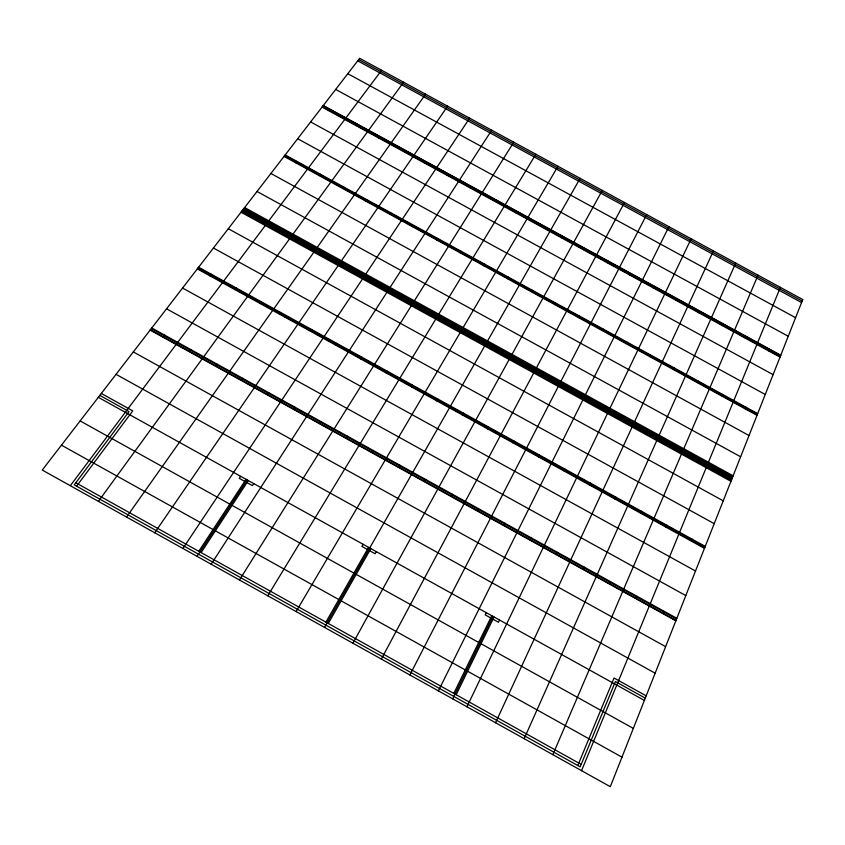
<?xml version="1.0" encoding="UTF-8"?>
<svg xmlns="http://www.w3.org/2000/svg" width="845" height="845" viewBox="0 0 845 845"><rect width="100%" height="100%" fill="white"/><g stroke="black" fill="none" stroke-linecap="round" stroke-linejoin="round"><path stroke-width="1.27" d="M662.691 613.09L663.547 610.977M691.643 541.296L692.435 539.332M745.058 408.8L745.744 407.1M768.443 350.791L769.087 349.196M581.561 770.682L780.389 287.363M577.79 765.538L614.04 678.007L646.193 695.847M636.137 598.408L637.014 596.306M666.029 527.185L666.842 525.231M721.186 395.735L721.894 394.045M745.343 338.18L746.008 336.595M552.852 754.68L758.049 275.206M609.615 583.737L610.523 581.656M640.447 513.084L641.292 511.151M697.347 382.679L698.076 381M722.264 325.578L722.95 324.005M524.185 738.699L735.741 263.048M583.124 569.086L584.053 567.027M614.885 499.004L615.762 497.082M673.528 369.635L674.278 367.966M699.206 312.988L699.913 311.425M495.55 722.739L713.444 250.912M556.654 554.457L557.615 552.408M589.366 484.935L590.254 483.034M649.731 356.611L650.513 354.953M676.169 300.408L676.898 298.866M466.947 706.8L691.168 238.786M499.532 620.029L498.465 622.237L492.973 619.184M453.797 693.407L491.758 615.72M452.666 698.836L492.899 616.354M530.227 539.839L531.22 537.811M563.869 470.887L564.787 468.996M625.965 343.588L626.758 341.95M653.153 287.849L653.903 286.318M456.173 694.738L494.05 616.987M486.266 612.667L485.188 614.864L490.681 617.917M438.386 690.872L668.923 226.671M503.821 525.241L504.845 523.224M538.392 456.849L539.342 454.98M602.221 330.596L603.034 328.969M630.169 275.29L630.94 273.769M409.867 674.975L646.689 214.567M477.457 510.665L478.502 508.658M512.957 442.833L513.929 440.974M578.498 317.604L579.343 315.988M607.206 262.753L607.988 261.242M381.37 659.089L624.487 202.483M451.114 496.099L452.191 494.114M487.544 428.827L488.537 426.989M554.806 304.633L555.661 303.028M584.265 250.226L585.067 248.736M352.914 643.235L602.295 190.4M424.803 481.544L425.901 479.58M462.162 414.842L463.187 413.015M531.125 291.673L532.012 290.088M561.344 237.72L562.168 236.23M376.31 551.627L375.106 553.76L369.645 550.718M324.501 627.391L580.135 178.337M328.293 623.462L370.849 548.595M325.927 622.152L368.578 547.338M363.118 544.307L361.903 546.419L367.364 549.451M398.523 467.01L399.653 465.067M436.802 400.868L437.847 399.051M507.486 278.723L508.394 277.149M538.445 225.214L539.3 223.745M296.109 611.569L557.996 166.275M372.275 452.497L373.427 450.565M411.473 386.904L412.55 385.109M483.858 265.784L484.787 264.231M515.577 212.729L516.443 211.271M267.77 595.767L535.867 154.234M346.059 438.006L347.242 436.083M386.176 372.972L387.274 371.187M460.261 252.866L461.212 251.324M492.719 200.254L493.617 198.807M239.452 579.987L513.771 142.203M319.875 423.525L321.079 421.623M360.899 359.041L362.03 357.277M436.685 239.959L437.668 238.427M469.894 187.791L470.802 186.354M211.176 564.228L491.695 130.183M253.753 483.593L252.423 485.643L246.983 482.622M198.765 551.289L246.053 479.326M197.054 556.348L247.184 479.949M293.711 409.054L294.947 407.174M335.666 345.13L336.806 343.376M413.142 227.062L414.134 225.552M447.089 175.337L448.019 173.912M201.121 552.598L248.314 480.583M240.624 476.305L239.283 478.344L244.712 481.365M182.932 548.479L469.64 118.173M267.58 394.604L268.847 392.745M310.442 331.24L311.625 329.497M389.619 214.186L390.633 212.686M424.306 162.895L425.257 161.49M154.73 532.762L447.596 106.174M241.49 380.176L242.779 378.328M285.261 317.361L286.455 315.639M366.117 201.321L367.152 199.832M401.544 150.473L402.526 149.069M126.56 517.055L425.584 94.186M215.422 365.758L216.732 363.931M260.102 303.492L261.327 301.792M342.637 188.467L343.704 186.988M378.813 138.062L379.806 136.668M98.421 501.37L403.593 82.218M189.386 351.362L190.727 349.545M234.973 289.645L236.22 287.955M319.188 175.623L320.276 174.154M356.094 125.651L357.108 124.278M76.578 486.192L132.739 410.892L101.316 393.443M70.315 485.706L381.623 70.251M163.37 336.986L164.743 335.18M209.866 275.808L211.134 274.139M295.761 162.8L296.87 161.342M333.405 113.272L334.44 111.91M358.692 59.572L802.159 301.031M357.71 60.84L801.567 302.542M347.802 73.695L795.578 317.699M335.676 89.422L788.237 336.257M323.286 105.498L780.748 355.238M323.117 105.72L780.643 355.502M322.42 106.628L780.22 356.569M322.072 107.083L780.009 357.108M310.622 121.923L773.08 374.631M297.672 138.728L765.243 394.478M285.166 154.941L757.68 413.627M284.797 155.427L757.458 414.198M284.427 155.902L757.226 414.768M284.057 156.388L757.004 415.339M270.875 173.478L749.029 435.534M257.017 191.466L740.632 456.786M244.617 207.553L733.122 475.798M244.025 208.324L732.752 476.717M243.423 209.095L732.393 477.626M242.821 209.877L732.034 478.545M242.23 210.648L731.675 479.464M241.628 211.43L731.305 480.382M241.026 212.211L730.946 481.301M228.298 228.72L723.236 500.832M213.426 248.018L714.215 523.657M198.607 267.231L705.237 546.388M198.184 267.791L704.973 547.042M197.751 268.34L704.719 547.697M197.329 268.9L704.455 548.352M182.562 288.039L695.509 571.009M166.56 308.805L685.791 595.588M151.762 328.008L676.813 618.318M151.297 328.599L676.539 619.026M150.378 329.793L675.979 620.441M150.146 330.099L675.842 620.79M133.32 351.932L665.628 646.657M116.05 374.335L655.139 673.19M99.826 395.386L129.031 411.599L74.244 484.893L580.188 766.869L615.403 681.545L645.284 698.139M98.326 397.319L644.376 700.431M80.138 420.926L633.327 728.411M61.442 445.157L621.973 757.162M75.828 482.77L581.202 764.408M802.75 299.542L610.301 786.695L42.25 470.063L359.674 58.305L802.75 299.542"/></g></svg>
